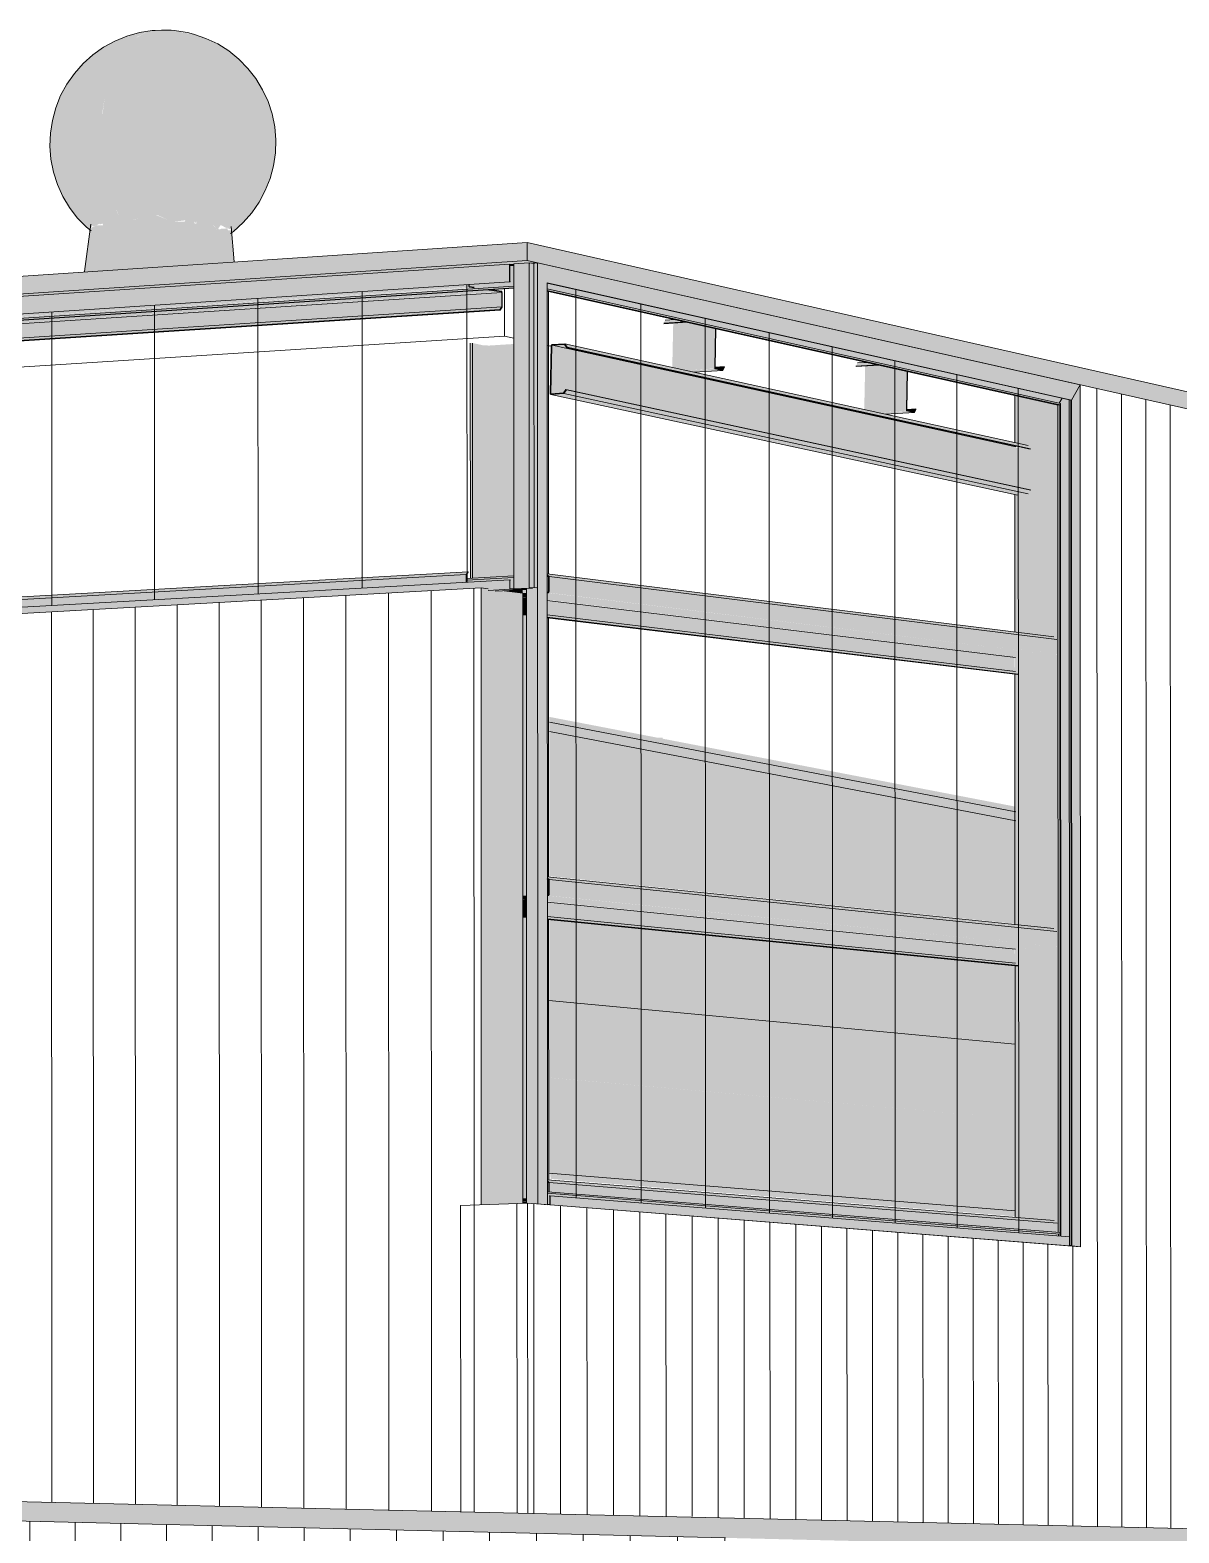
# Model space of a CAD drawing. Header units: inches. Extents: x 31156 to 31160, y -65 to 66.
# Drawn here: x 31158.694 to 31158.7588, y -64.8536 to -64.7688 of the extents above; entities that cross this region are included whole.
import ezdxf

# ---------------------------------------------------------------- set-up
doc = ezdxf.new("R2010")
doc.units = ezdxf.units.IN
doc.header["$MEASUREMENT"] = 0
for name, color, linetype, lineweight in [('A-CLNG', 13, 'Continuous', 13), ('A-GENM', 13, 'Continuous', 9), ('A-GLAZ-CURT', 52, 'Continuous', 9), ('A-GLAZ-CWMG', 51, 'Continuous', 9), ('A-ROOF', 132, 'Continuous', 13), ('A-WALL', 113, 'Continuous', 13), ('A-WALL-PATT', 111, 'Continuous', 13), ('L-SITE-WALL', 31, 'Continuous', 13), ('M-HVAC-DUCT', 70, 'Continuous', 9), ('S-BEAM', 12, 'Continuous', 9), ('S-COLS', 52, 'Continuous', 9)]:
    doc.layers.add(name, color=color, linetype=linetype, lineweight=lineweight)

# ---------------------------------------------------------------- blocks, each defined once
blk = doc.blocks.new('FP_57-Looking South East')
at = {"layer": 'A-WALL-PATT', "lineweight": 9}
for p, q in [((-6208.178649, -64.853196), (-6208.178681, -64.789024)), ((-6208.177266, -64.853228), (-6208.177297, -64.789335)), ((-6208.175887, -64.853259), (-6208.175918, -64.789645)), ((-6208.174513, -64.853291), (-6208.174545, -64.789954)), ((-6208.210435, -64.852464), (-6208.210441, -64.834995)), ((-6208.208932, -64.852498), (-6208.208938, -64.835113)), ((-6208.207435, -64.852533), (-6208.207441, -64.835231)), ((-6208.205943, -64.852567), (-6208.20595, -64.835349)), ((-6208.204458, -64.852601), (-6208.204464, -64.835466)), ((-6208.202978, -64.852635), (-6208.202984, -64.835582)), ((-6208.201503, -64.852638), (-6208.20151, -64.835698)), ((-6208.200034, -64.852703), (-6208.200041, -64.835814)), ((-6208.198571, -64.852737), (-6208.198578, -64.835929)), ((-6208.197113, -64.852771), (-6208.19712, -64.836044)), ((-6208.195661, -64.852804), (-6208.195668, -64.836158)), ((-6208.194214, -64.852837), (-6208.194221, -64.836272)), ((-6208.192772, -64.85287), (-6208.19278, -64.836386)), ((-6208.191336, -64.852904), (-6208.191344, -64.836499)), ((-6208.189906, -64.852937), (-6208.189913, -64.836611)), ((-6208.18848, -64.852969), (-6208.188488, -64.836724)), ((-6208.18706, -64.853002), (-6208.187068, -64.836835)), ((-6208.185645, -64.853035), (-6208.185653, -64.836947)), ((-6208.184236, -64.853067), (-6208.184243, -64.837058)), ((-6208.182831, -64.853099), (-6208.182839, -64.837168)), ((-6208.181432, -64.853132), (-6208.18144, -64.837278)), ((-6208.180038, -64.853164), (-6208.180046, -64.837388))]:
    blk.add_line(p, q, dxfattribs=at)
blk = doc.blocks.new('FP_58-Looking South East')
at = {"layer": 'A-WALL-PATT', "lineweight": 9}
for p, q in [((-6208.211382, -64.852442), (-6208.211388, -64.834989)), ((-6208.2138, -64.852385), (-6208.213806, -64.835076))]:
    blk.add_line(p, q, dxfattribs=at)
blk = doc.blocks.new('FP_63-Looking South East')
at = {"layer": 'A-WALL-PATT', "lineweight": 9}
for p, q in [((-6208.214202, -64.799951), (-6208.214208, -64.783188)), ((-6208.225989, -64.800611), (-6208.225994, -64.783962)), ((-6208.220116, -64.800282), (-6208.220121, -64.783577)), ((-6208.237618, -64.801262), (-6208.237622, -64.784726)), ((-6208.231823, -64.800938), (-6208.231828, -64.784346))]:
    blk.add_line(p, q, dxfattribs=at)
blk = doc.blocks.new('FP_64-Looking South East')
at = {"layer": 'A-WALL-PATT', "lineweight": 9}
for p, q in [((-6208.208041, -64.834668), (-6208.20806, -64.783418)), ((-6208.204377, -64.834959), (-6208.204396, -64.784238)), ((-6208.200747, -64.835247), (-6208.200766, -64.78505)), ((-6208.19715, -64.835533), (-6208.19717, -64.785854)), ((-6208.193586, -64.835816), (-6208.193607, -64.786651)), ((-6208.190055, -64.836096), (-6208.190077, -64.787441)), ((-6208.186557, -64.836374), (-6208.186579, -64.788224)), ((-6208.18309, -64.836649), (-6208.183112, -64.788999))]:
    blk.add_line(p, q, dxfattribs=at)
blk = doc.blocks.new('FP_71-Looking South East')
at = {"layer": 'A-WALL-PATT', "lineweight": 9}
for p, q in [((-6208.26649, -64.92162), (-6208.266499, -64.852249)), ((-6208.264013, -64.921657), (-6208.264023, -64.852308)), ((-6208.26153, -64.921693), (-6208.26154, -64.852367)), ((-6208.259039, -64.92173), (-6208.25905, -64.852427)), ((-6208.25654, -64.921767), (-6208.256552, -64.852487)), ((-6208.254034, -64.921804), (-6208.254047, -64.852547)), ((-6208.251521, -64.921841), (-6208.251534, -64.852607)), ((-6208.249, -64.921878), (-6208.249014, -64.852667)), ((-6208.246472, -64.921915), (-6208.246487, -64.852728)), ((-6208.243936, -64.921953), (-6208.243951, -64.852789)), ((-6208.241393, -64.92199), (-6208.241409, -64.85285)), ((-6208.238841, -64.922028), (-6208.238858, -64.852911)), ((-6208.236283, -64.922065), (-6208.2363, -64.852972)), ((-6208.233716, -64.922103), (-6208.233735, -64.853033)), ((-6208.231142, -64.922141), (-6208.231161, -64.853095)), ((-6208.22856, -64.922179), (-6208.22858, -64.853157)), ((-6208.225971, -64.922217), (-6208.225991, -64.853219)), ((-6208.223373, -64.922256), (-6208.223394, -64.853281)), ((-6208.220768, -64.922294), (-6208.22079, -64.853343)), ((-6208.218154, -64.922332), (-6208.218177, -64.853406)), ((-6208.215533, -64.922371), (-6208.215557, -64.853469)), ((-6208.212904, -64.92241), (-6208.212928, -64.853532)), ((-6208.210267, -64.922449), (-6208.210292, -64.853595)), ((-6208.207622, -64.922488), (-6208.207647, -64.853658)), ((-6208.204968, -64.922527), (-6208.204995, -64.853722)), ((-6208.202307, -64.922566), (-6208.202334, -64.853785)), ((-6208.199637, -64.922605), (-6208.199665, -64.853849))]:
    blk.add_line(p, q, dxfattribs=at)
blk = doc.blocks.new('FP_73-Looking South East')
at = {"layer": 'A-WALL-PATT', "lineweight": 9}
for p, q in [((-6208.228171, -64.852051), (-6208.228186, -64.801088)), ((-6208.225793, -64.852106), (-6208.225808, -64.800955)), ((-6208.223408, -64.852162), (-6208.223423, -64.800822)), ((-6208.221016, -64.852217), (-6208.221032, -64.800689)), ((-6208.218617, -64.852273), (-6208.218634, -64.800555)), ((-6208.216212, -64.852329), (-6208.216229, -64.800421)), ((-6208.213806, -64.835076), (-6208.213818, -64.800286)), ((-6208.23762, -64.85183), (-6208.237633, -64.801615)), ((-6208.235268, -64.851885), (-6208.235281, -64.801484)), ((-6208.232909, -64.85194), (-6208.232922, -64.801352)), ((-6208.230543, -64.851995), (-6208.230558, -64.80122))]:
    blk.add_line(p, q, dxfattribs=at)

msp = doc.modelspace()

# ---------------------------------------------------------------- hatches: boundary and pattern name
at = {"layer": 'A-GENM', "lineweight": 5}
for points in [[(31158.697388, -64.780066), (31158.697414, -64.779985), (31158.697492, -64.779908), (31158.697534, -64.779816), (31158.69759, -64.779867), (31158.697782, -64.779799), (31158.69793, -64.779712), (31158.69793, -64.77976), (31158.698099, -64.779711), (31158.698036, -64.779557), (31158.698152, -64.779678), (31158.69817, -64.77956), (31158.698487, -64.779564), (31158.699342, -64.779863), (31158.698942, -64.779124), (31158.698527, -64.778022), (31158.698338, -64.777373), (31158.69815, -64.776405), (31158.698044, -64.775406), (31158.698024, -64.774401), (31158.698089, -64.773417), (31158.698239, -64.772476), (31158.698532, -64.771439), (31158.698773, -64.770819), (31158.699144, -64.770144), (31158.699573, -64.769593), (31158.700049, -64.769182), (31158.700559, -64.768919), (31158.701092, -64.768811), (31158.70038, -64.768902), (31158.699642, -64.769088), (31158.698996, -64.769325), (31158.698559, -64.769535), (31158.697778, -64.770016), (31158.696896, -64.770788), (31158.696307, -64.771504), (31158.695848, -64.77226), (31158.695452, -64.773239), (31158.695217, -64.774252), (31158.695133, -64.775085), (31158.695157, -64.775886), (31158.695305, -64.776708), (31158.695502, -64.777379), (31158.695994, -64.77844), (31158.696511, -64.779193), (31158.697306, -64.779992)], [(31158.70537, -64.780216), (31158.706072, -64.779601), (31158.706764, -64.778734), (31158.707299, -64.777791), (31158.707608, -64.77695), (31158.707797, -64.776073), (31158.70786, -64.775222), (31158.707815, -64.77437), (31158.70752, -64.773081), (31158.706994, -64.771938), (31158.706383, -64.771078), (31158.705831, -64.770485), (31158.704817, -64.769716), (31158.703849, -64.769243), (31158.703302, -64.769062), (31158.702219, -64.768843), (31158.701691, -64.768799), (31158.701504, -64.768801), (31158.701236, -64.768806), (31158.701092, -64.768811), (31158.700559, -64.768919), (31158.699978, -64.769243), (31158.699573, -64.769593), (31158.699144, -64.770144), (31158.698773, -64.770819), (31158.698469, -64.771603), (31158.698239, -64.772476), (31158.698075, -64.773633), (31158.698024, -64.774401), (31158.698044, -64.775406), (31158.69815, -64.776405), (31158.698338, -64.777373), (31158.698604, -64.778287), (31158.698995, -64.779223), (31158.699342, -64.779863), (31158.699873, -64.779469), (31158.700441, -64.779392), (31158.701169, -64.779227), (31158.702017, -64.779615), (31158.702765, -64.779529), (31158.702721, -64.779613), (31158.703261, -64.779607), (31158.703304, -64.779714), (31158.703374, -64.779605), (31158.703374, -64.779729), (31158.703937, -64.779846), (31158.704357, -64.779804), (31158.704568, -64.780063), (31158.70464, -64.780048), (31158.704627, -64.779981), (31158.704762, -64.779795), (31158.705069, -64.779961), (31158.70511, -64.779941), (31158.705241, -64.780024), (31158.705313, -64.779996), (31158.70537, -64.780215)], [(31158.697073, -64.782429), (31158.704887, -64.781905), (31158.704753, -64.780025), (31158.704568, -64.780063), (31158.704338, -64.779806), (31158.703887, -64.779836), (31158.703247, -64.779696), (31158.703255, -64.779597), (31158.701993, -64.779597), (31158.701128, -64.779237), (31158.70012, -64.779436), (31158.699851, -64.779486), (31158.699342, -64.779863), (31158.698605, -64.779606), (31158.698605, -64.779564), (31158.698039, -64.779564), (31158.69813, -64.779814), (31158.697767, -64.779807), (31158.697502, -64.779922), (31158.697498, -64.779931), (31158.697432, -64.780004), (31158.697427, -64.780045), (31158.697392, -64.780034), (31158.697075, -64.782409)], [(31158.704887, -64.781905), (31158.705516, -64.781862), (31158.705333, -64.780097), (31158.70516, -64.780094), (31158.70515, -64.779985), (31158.704883, -64.779999), (31158.704752, -64.780012), (31158.704821, -64.780991)]]:
    msp.add_hatch(color=256, dxfattribs=at).paths.add_polyline_path(points, flags=0)
at = {"layer": 'A-GLAZ-CWMG', "lineweight": 5}
for points in [[(31158.101023, -64.823743), (31158.721053, -64.782999), (31158.721053, -64.781993), (31158.101025, -64.823096)], [(31158.721298, -64.80032), (31158.722155, -64.800272), (31158.722148, -64.78192), (31158.721291, -64.781977), (31158.721297, -64.799983)], [(31158.722651, -64.835014), (31158.722632, -64.781927), (31158.721988, -64.78197), (31158.722007, -64.83497), (31158.72208, -64.834969)], [(31158.723184, -64.835056), (31158.723165, -64.783054), (31158.722632, -64.781927), (31158.722651, -64.835014)], [(31158.752741, -64.789671), (31158.753233, -64.788812), (31158.722632, -64.781927), (31158.723165, -64.783054), (31158.747147, -64.788419)], [(31158.101406, -64.823942), (31158.721292, -64.783333), (31158.721291, -64.783244), (31158.101406, -64.823885)], [(31158.752004, -64.789928), (31158.752213, -64.789563), (31158.723165, -64.783065), (31158.723184, -64.783496), (31158.750865, -64.789673)], [(31158.752079, -64.789941), (31158.752123, -64.789866), (31158.723165, -64.7834), (31158.723184, -64.783493), (31158.750879, -64.789673)], [(31158.751975, -64.789948), (31158.751974, -64.789918), (31158.747147, -64.788871)], [(31158.753257, -64.837424), (31158.753233, -64.788812), (31158.752741, -64.789671), (31158.752764, -64.837385)], [(31158.752635, -64.837374), (31158.752612, -64.789652), (31158.752213, -64.789563), (31158.752004, -64.789928), (31158.752026, -64.836828), (31158.752627, -64.836876), (31158.752627, -64.837374)], [(31158.752145, -64.836838), (31158.752123, -64.789866), (31158.752079, -64.789941), (31158.752102, -64.836834)], [(31158.752704, -64.789673), (31158.752704, -64.789662), (31158.752122, -64.789543)], [(31158.752727, -64.837382), (31158.752694, -64.78967), (31158.752612, -64.789673), (31158.752635, -64.837374), (31158.752704, -64.83738)], [(31158.752764, -64.837385), (31158.752741, -64.789671), (31158.752704, -64.789673), (31158.752727, -64.837382)], [(31158.101, -64.834774), (31158.719453, -64.800265), (31158.71984, -64.800312), (31158.71984, -64.800401), (31158.721059, -64.800333), (31158.721059, -64.799816), (31158.101, -64.834545)], [(31158.718619, -64.799822), (31158.721297, -64.799671), (31158.721291, -64.799583), (31158.718619, -64.799733), (31158.718619, -64.799815)], [(31158.721393, -64.800352), (31158.721448, -64.800319), (31158.721425, -64.800312), (31158.721298, -64.800304), (31158.721291, -64.799615), (31158.718619, -64.799765), (31158.718619, -64.799952), (31158.721071, -64.799841), (31158.721097, -64.800315), (31158.72124, -64.800333)], [(31158.72024, -64.80045), (31158.721459, -64.800382), (31158.721059, -64.800333), (31158.71984, -64.800401)], [(31158.721393, -64.800352), (31158.721468, -64.800319), (31158.721459, -64.80031), (31158.721393, -64.800333)], [(31158.721448, -64.800358), (31158.721443, -64.800349), (31158.721393, -64.800352)], [(31158.721423, -64.80035), (31158.721467, -64.800319), (31158.72146, -64.80031), (31158.721423, -64.800319)], [(31158.721459, -64.800382), (31158.721448, -64.800358), (31158.721439, -64.800379)], [(31158.721467, -64.800379), (31158.72146, -64.800348), (31158.72146, -64.800379)], [(31158.721467, -64.800347), (31158.721995, -64.800318), (31158.721988, -64.800281), (31158.721467, -64.800319)], [(31158.752102, -64.83671), (31158.752102, -64.836625), (31158.723184, -64.834321), (31158.723184, -64.83441), (31158.751527, -64.836665)], [(31158.752015, -64.836828), (31158.752015, -64.836649), (31158.723184, -64.834353), (31158.723184, -64.83505), (31158.723313, -64.835046), (31158.723332, -64.83455), (31158.751528, -64.836789)], [(31158.752627, -64.837374), (31158.752627, -64.836876), (31158.723331, -64.83455), (31158.723332, -64.835067), (31158.751527, -64.837287)], [(31158.723332, -64.835067), (31158.723317, -64.835051), (31158.723184, -64.835056)], [(31158.723332, -64.835052), (31158.723313, -64.835046), (31158.723317, -64.835051)]]:
    msp.add_hatch(color=256, dxfattribs=at).paths.add_polyline_path(points, flags=0)
h = msp.add_hatch(color=256, dxfattribs=at)
h.paths.add_polyline_path([(31158.718779, -64.783153), (31158.718764, -64.783154), (31158.718779, -64.78329)], flags=0)
h.paths.add_polyline_path([(31158.101469, -64.823931), (31158.721292, -64.783322), (31158.721291, -64.782081), (31158.721065, -64.782096), (31158.721053, -64.783003), (31158.718779, -64.783153), (31158.718779, -64.783264), (31158.719059, -64.783305), (31158.719059, -64.783343), (31158.699588, -64.784621), (31158.698986, -64.78462), (31158.698986, -64.78466), (31158.265772, -64.813074), (31158.265271, -64.813074), (31158.265271, -64.813107), (31158.101469, -64.823851)], flags=0)
at = {"layer": 'A-GLAZ-CWMG'}
msp.add_hatch(color=256, dxfattribs=at).paths.add_polyline_path([(31158.721053, -64.782999), (31158.721065, -64.782978), (31158.721053, -64.782432)], flags=0)
at = {"layer": 'A-GLAZ-CWMG', "lineweight": 5}
h = msp.add_hatch(color=256, dxfattribs=at)
h.paths.add_polyline_path([(31158.752102, -64.836834), (31158.752075, -64.83671), (31158.752015, -64.836726), (31158.752016, -64.836828)], flags=0)
h.paths.add_polyline_path([(31158.752102, -64.836625), (31158.752079, -64.789941), (31158.751975, -64.789948), (31158.752016, -64.836618), (31158.752083, -64.836623)], flags=0)
h = msp.add_hatch(color=256, dxfattribs=at)
h.paths.add_polyline_path([(31158.721269, -64.800359), (31158.721291, -64.800339), (31158.721071, -64.800312), (31158.721059, -64.800333)], flags=0)
h.paths.add_polyline_path([(31158.721448, -64.800349), (31158.721459, -64.800319), (31158.721448, -64.800319)], flags=0)
at = {"layer": 'A-ROOF', "lineweight": 5}
for points in [[(31158.072263, -64.824921), (31158.722049, -64.781796), (31158.722048, -64.780773), (31158.072263, -64.824282)], [(31158.909616, -64.823998), (31158.909616, -64.823219), (31158.722048, -64.780773), (31158.722049, -64.781796), (31158.900146, -64.821868)], [(31158.959578, -64.859271), (31158.959576, -64.858004), (31158.664546, -64.851128), (31158.664546, -64.852205), (31158.956976, -64.859209)]]:
    msp.add_hatch(color=256, dxfattribs=at).paths.add_polyline_path(points, flags=0)
at = {"layer": 'A-ROOF'}
h = msp.add_hatch(color=256, dxfattribs=at)
h.paths.add_polyline_path([(31158.904082, -64.824208), (31158.909616, -64.823998), (31158.903248, -64.822566), (31158.903259, -64.824025), (31158.903315, -64.824037)], flags=0)
h.paths.add_polyline_path([(31158.100599, -64.823124), (31158.722431, -64.781933), (31158.722584, -64.78193), (31158.722555, -64.78191), (31158.721988, -64.7818), (31158.100085, -64.823075), (31158.100598, -64.823124)], flags=0)
h = msp.add_hatch(color=256, dxfattribs=at)
h.paths.add_polyline_path([(31158.101024, -64.823149), (31158.101002, -64.823117), (31158.101002, -64.823148), (31158.101022, -64.823149)], flags=0)
h.paths.add_polyline_path([(31158.721065, -64.782096), (31158.721291, -64.782071), (31158.721291, -64.782007), (31158.721065, -64.782022), (31158.721065, -64.782071)], flags=0)
at = {"layer": 'A-WALL', "lineweight": 5, "transparency": 33554573}
for points in [[(31158.722469, -64.834999), (31158.722603, -64.834968), (31158.722584, -64.781956), (31158.722345, -64.781972), (31158.722352, -64.800296), (31158.722114, -64.800274), (31158.722126, -64.834972)], [(31158.720174, -64.80042), (31158.721995, -64.800288), (31158.721988, -64.800266), (31158.719877, -64.800383)], [(31158.753057, -64.837408), (31158.753083, -64.837395), (31158.752897, -64.837395)]]:
    msp.add_hatch(color=256, dxfattribs=at).paths.add_polyline_path(points, flags=0)
at = {"layer": 'L-SITE-WALL', "lineweight": 5}
h = msp.add_hatch(color=256, dxfattribs=at)
h.paths.add_polyline_path([(31158.752727, -64.837382), (31158.752694, -64.78967), (31158.752612, -64.789673), (31158.752635, -64.837374), (31158.752704, -64.83738)], flags=0)
h.paths.add_polyline_path([(31158.751997, -64.836616), (31158.751947, -64.789941), (31158.74954, -64.789402), (31158.749541, -64.792067), (31158.750295, -64.792233), (31158.750333, -64.792283), (31158.750357, -64.792315), (31158.750437, -64.792421), (31158.750413, -64.792446), (31158.749932, -64.79234), (31158.749541, -64.792363), (31158.749542, -64.794546), (31158.750438, -64.794758), (31158.750296, -64.794962), (31158.749543, -64.795006), (31158.749546, -64.802743), (31158.751739, -64.803016), (31158.751909, -64.803172), (31158.751909, -64.804044), (31158.749547, -64.804168), (31158.749547, -64.804978), (31158.749579, -64.804982), (31158.749737, -64.805127), (31158.749547, -64.805104), (31158.749554, -64.819254), (31158.751746, -64.819479), (31158.751916, -64.819637), (31158.751902, -64.820509), (31158.749555, -64.820611), (31158.749555, -64.821422), (31158.749587, -64.821425), (31158.749745, -64.821572), (31158.749555, -64.821553), (31158.749562, -64.835767), (31158.751754, -64.835945), (31158.751924, -64.836103), (31158.751925, -64.83661), (31158.751975, -64.836614)], flags=0)
msp.add_hatch(color=256, dxfattribs=at).paths.add_polyline_path([(31158.719453, -64.835061), (31158.721805, -64.834967), (31158.721792, -64.800551), (31158.720736, -64.800422), (31158.720228, -64.800426), (31158.719877, -64.800383), (31158.719877, -64.800317), (31158.719441, -64.800263), (31158.719453, -64.834968)], flags=0)
at = {"layer": 'M-HVAC-DUCT', "lineweight": 5}
for points in [[(31158.749564, -64.830198), (31158.749547, -64.826005), (31158.72326, -64.823553), (31158.72326, -64.827886), (31158.749545, -64.830196)], [(31158.749569, -64.835384), (31158.749545, -64.830196), (31158.72326, -64.827889), (31158.723296, -64.833255), (31158.749548, -64.835382)], [(31158.74957, -64.835394), (31158.749548, -64.835382), (31158.749548, -64.835393)]]:
    msp.add_hatch(color=256, dxfattribs=at).paths.add_polyline_path(points, flags=0)
at = {"layer": 'S-BEAM', "lineweight": 5}
for points in [[(31158.100624, -64.823821), (31158.718743, -64.783231), (31158.718743, -64.782392), (31158.100625, -64.823281)], [(31158.100952, -64.823847), (31158.101376, -64.823793), (31158.101407, -64.823817), (31158.718761, -64.783292), (31158.718743, -64.783231), (31158.100952, -64.823823), (31158.100952, -64.823839)], [(31158.102781, -64.824518), (31158.720604, -64.784412), (31158.720589, -64.783593), (31158.102782, -64.82399), (31158.102782, -64.824032)], [(31158.238958, -64.815778), (31158.720504, -64.784557), (31158.720589, -64.784413), (31158.238958, -64.815678)], [(31158.238958, -64.815801), (31158.720517, -64.784589), (31158.720504, -64.784557), (31158.238958, -64.815778)], [(31158.72974, -64.785337), (31158.730964, -64.785258), (31158.730359, -64.785123), (31158.729833, -64.785156)], [(31158.730754, -64.787941), (31158.732618, -64.787825), (31158.732661, -64.785638), (31158.731065, -64.78528), (31158.730279, -64.785331), (31158.730225, -64.787825), (31158.730654, -64.787919)], [(31158.749542, -64.794546), (31158.74954, -64.792332), (31158.723428, -64.786607), (31158.723391, -64.789289), (31158.723486, -64.789304), (31158.724104, -64.789246), (31158.724253, -64.789075), (31158.74954, -64.794546)], [(31158.749574, -64.79234), (31158.749596, -64.792312), (31158.723431, -64.786593), (31158.723451, -64.786612), (31158.74715, -64.791808)], [(31158.749596, -64.792312), (31158.749759, -64.792302), (31158.72426, -64.786686), (31158.724148, -64.786534), (31158.723451, -64.786578), (31158.74715, -64.791775)], [(31158.750437, -64.792421), (31158.750295, -64.792233), (31158.724164, -64.786494), (31158.724305, -64.786687), (31158.747149, -64.791699)], [(31158.731019, -64.788), (31158.732633, -64.787885), (31158.732618, -64.787825), (31158.730755, -64.787941), (31158.730971, -64.787989)], [(31158.733074, -64.787953), (31158.73316, -64.787784), (31158.732618, -64.787829), (31158.732651, -64.787859), (31158.732824, -64.787898)], [(31158.733083, -64.787993), (31158.733074, -64.787953), (31158.73265, -64.78786), (31158.73265, -64.787898)], [(31158.740581, -64.787751), (31158.741795, -64.787675), (31158.741193, -64.78754), (31158.740671, -64.787572)], [(31158.741578, -64.790318), (31158.743426, -64.790206), (31158.743469, -64.788049), (31158.741895, -64.787697), (31158.741104, -64.787746), (31158.741052, -64.790203), (31158.741478, -64.790296)], [(31158.750296, -64.794962), (31158.750438, -64.794758), (31158.724252, -64.789093), (31158.724103, -64.789304), (31158.747149, -64.794283)], [(31158.749598, -64.795003), (31158.750296, -64.794962), (31158.724103, -64.789304), (31158.723391, -64.789348), (31158.74715, -64.794475)], [(31158.74184, -64.790376), (31158.743442, -64.790266), (31158.743426, -64.790206), (31158.741578, -64.790318), (31158.741792, -64.790366)], [(31158.74387, -64.790331), (31158.743954, -64.790164), (31158.743427, -64.79021), (31158.743459, -64.79024), (31158.74363, -64.790278)], [(31158.743878, -64.79037), (31158.74387, -64.790331), (31158.743458, -64.79024), (31158.743458, -64.790278)], [(31158.750413, -64.792446), (31158.750437, -64.792421), (31158.747149, -64.79173)], [(31158.750438, -64.794758), (31158.750414, -64.794736), (31158.747149, -64.794047)], [(31158.1006, -64.834796), (31158.718598, -64.80031), (31158.718598, -64.799508), (31158.100601, -64.834281)], [(31158.718598, -64.799954), (31158.718619, -64.799953), (31158.718619, -64.799529), (31158.718598, -64.799601), (31158.718598, -64.799839)], [(31158.751909, -64.803172), (31158.751739, -64.803016), (31158.723172, -64.799473), (31158.723184, -64.79954), (31158.723276, -64.799625), (31158.751528, -64.803125)], [(31158.751909, -64.80398), (31158.751909, -64.803172), (31158.723276, -64.799625), (31158.723277, -64.800464), (31158.751528, -64.803933)], [(31158.721997, -64.800792), (31158.72199, -64.800601), (31158.721793, -64.800612), (31158.721805, -64.800769), (31158.72199, -64.800791)], [(31158.721997, -64.801642), (31158.72199, -64.800822), (31158.721793, -64.800798), (31158.721805, -64.801619), (31158.72199, -64.801641)], [(31158.749602, -64.804165), (31158.751854, -64.804047), (31158.723172, -64.800536), (31158.723186, -64.800937), (31158.74715, -64.803865)], [(31158.749547, -64.804978), (31158.74954, -64.804187), (31158.723173, -64.800967), (31158.723186, -64.801786), (31158.74954, -64.804977)], [(31158.751854, -64.804047), (31158.751902, -64.804012), (31158.751909, -64.80398), (31158.723277, -64.800464), (31158.723248, -64.800523), (31158.72322, -64.800533), (31158.751528, -64.804007)], [(31158.721997, -64.801772), (31158.72199, -64.801641), (31158.721793, -64.801617), (31158.721805, -64.801749), (31158.72199, -64.801771)], [(31158.721997, -64.801805), (31158.72199, -64.801771), (31158.721793, -64.801747), (31158.721805, -64.801782), (31158.72199, -64.801805)], [(31158.749737, -64.805127), (31158.749579, -64.804982), (31158.723174, -64.801784), (31158.723186, -64.801916), (31158.747149, -64.804814)], [(31158.749717, -64.805157), (31158.749737, -64.805127), (31158.723174, -64.801914), (31158.723186, -64.801949), (31158.747149, -64.804846)], [(31158.749579, -64.804192), (31158.749602, -64.804165), (31158.74715, -64.803895)], [(31158.751916, -64.819637), (31158.751746, -64.819479), (31158.723178, -64.816557), (31158.723184, -64.816621), (31158.723283, -64.816713), (31158.747148, -64.81915)], [(31158.751917, -64.820444), (31158.751916, -64.819637), (31158.723283, -64.816713), (31158.723283, -64.817551), (31158.747148, -64.819962)], [(31158.722003, -64.817833), (31158.72199, -64.817677), (31158.721799, -64.817685), (31158.721805, -64.817813), (31158.72199, -64.817832)], [(31158.722003, -64.818682), (31158.72199, -64.817862), (31158.721799, -64.817843), (31158.721805, -64.818663), (31158.72199, -64.818681)], [(31158.74961, -64.820608), (31158.751861, -64.820511), (31158.723178, -64.817622), (31158.723186, -64.817952), (31158.74715, -64.820361)], [(31158.749555, -64.821422), (31158.74954, -64.82063), (31158.72318, -64.817981), (31158.723186, -64.8188), (31158.74954, -64.82142)], [(31158.751861, -64.820511), (31158.751909, -64.820477), (31158.751917, -64.820444), (31158.723283, -64.817551), (31158.723255, -64.81761), (31158.723226, -64.81762), (31158.747148, -64.820035)], [(31158.722003, -64.81885), (31158.72199, -64.818816), (31158.721799, -64.818797), (31158.721805, -64.818831), (31158.72199, -64.818849)], [(31158.722003, -64.818818), (31158.72199, -64.818681), (31158.7218, -64.818662), (31158.721805, -64.818798), (31158.72199, -64.818816)], [(31158.749745, -64.821572), (31158.749587, -64.821425), (31158.72318, -64.818799), (31158.723186, -64.818935), (31158.747149, -64.821314)], [(31158.749724, -64.821601), (31158.749745, -64.821572), (31158.72318, -64.818935), (31158.723186, -64.818968), (31158.747149, -64.821346)], [(31158.749587, -64.820635), (31158.74961, -64.820608), (31158.74715, -64.82039)], [(31158.751924, -64.836103), (31158.751754, -64.835945), (31158.723184, -64.833644), (31158.723184, -64.833704), (31158.723289, -64.833803), (31158.751528, -64.836071)], [(31158.751925, -64.83661), (31158.751924, -64.836103), (31158.723289, -64.833803), (31158.723289, -64.834329), (31158.751528, -64.836579)], [(31158.722009, -64.834877), (31158.72199, -64.834754), (31158.721805, -64.834761), (31158.721805, -64.834861), (31158.72199, -64.834875)], [(31158.721805, -64.834976), (31158.722009, -64.834966), (31158.72199, -64.834904), (31158.721805, -64.83489), (31158.721805, -64.834967)]]:
    msp.add_hatch(color=256, dxfattribs=at).paths.add_polyline_path(points, flags=0)
h = msp.add_hatch(color=256, dxfattribs=at)
h.paths.add_polyline_path([(31158.720517, -64.784589), (31158.720625, -64.784433), (31158.720604, -64.784412), (31158.720504, -64.784557)], flags=0)
h.paths.add_polyline_path([(31158.720589, -64.783564), (31158.720589, -64.783525), (31158.719884, -64.783438), (31158.719772, -64.783446)], flags=0)
h.paths.add_polyline_path([(31158.719059, -64.783343), (31158.719059, -64.783305), (31158.718778, -64.783264), (31158.718778, -64.783303), (31158.718939, -64.783326)], flags=0)
h = msp.add_hatch(color=256, dxfattribs=at)
h.paths.add_polyline_path([(31158.102782, -64.823971), (31158.720589, -64.783564), (31158.719772, -64.783446), (31158.101482, -64.823946), (31158.102782, -64.823946)], flags=0)
h.paths.add_polyline_path([(31158.151238, -64.820586), (31158.265271, -64.813107), (31158.265272, -64.813074), (31158.265772, -64.813074), (31158.698986, -64.78466), (31158.698986, -64.784621), (31158.699588, -64.784621), (31158.718939, -64.783326), (31158.718778, -64.783303), (31158.151239, -64.820547)], flags=0)
h = msp.add_hatch(color=256, dxfattribs=at)
h.paths.add_polyline_path([(31158.723391, -64.789348), (31158.724103, -64.789304), (31158.724252, -64.789093), (31158.724228, -64.78907), (31158.724089, -64.789267), (31158.723391, -64.78931)], flags=0)
h.paths.add_polyline_path([(31158.723336, -64.789286), (31158.723369, -64.789284), (31158.723426, -64.786638), (31158.723394, -64.786631), (31158.723342, -64.789011)], flags=0)
h.paths.add_polyline_path([(31158.724279, -64.786713), (31158.724305, -64.786687), (31158.724164, -64.786494), (31158.723452, -64.78654), (31158.723451, -64.786578), (31158.724148, -64.786534)], flags=0)
h = msp.add_hatch(color=256, dxfattribs=at)
h.paths.add_polyline_path([(31158.730688, -64.788142), (31158.730773, -64.788137), (31158.730255, -64.788048)], flags=0)
h.paths.add_polyline_path([(31158.731452, -64.788095), (31158.733083, -64.787993), (31158.73265, -64.787898), (31158.731019, -64.788)], flags=0)
h = msp.add_hatch(color=256, dxfattribs=at)
h.paths.add_polyline_path([(31158.741502, -64.790515), (31158.741587, -64.790509), (31158.741081, -64.790422)], flags=0)
h.paths.add_polyline_path([(31158.74226, -64.790469), (31158.743878, -64.79037), (31158.743458, -64.790278), (31158.74184, -64.790376)], flags=0)
h = msp.add_hatch(color=256, dxfattribs=at)
h.paths.add_polyline_path([(31158.749607, -64.813409), (31158.749594, -64.812898), (31158.723292, -64.807843), (31158.723294, -64.80837), (31158.749596, -64.813407)], flags=0)
h.paths.add_polyline_path([(31158.685757, -64.801181), (31158.687978, -64.801056), (31158.639017, -64.791646), (31158.63902, -64.79223), (31158.68149, -64.800364)], flags=0)
h.paths.add_polyline_path([(31158.633866, -64.791911), (31158.635705, -64.791794), (31158.635621, -64.791666), (31158.633342, -64.791811)], flags=0)
h.paths.add_polyline_path([(31158.636485, -64.791744), (31158.638771, -64.791599), (31158.638248, -64.791498), (31158.635961, -64.791644)], flags=0)
h = msp.add_hatch(color=256, dxfattribs=at)
h.paths.add_polyline_path([(31158.749613, -64.82598), (31158.749596, -64.821549), (31158.723297, -64.818938), (31158.723299, -64.823521), (31158.749596, -64.825978)], flags=0)
h.paths.add_polyline_path([(31158.74961, -64.819219), (31158.749596, -64.813407), (31158.723294, -64.80837), (31158.723296, -64.816526), (31158.749596, -64.819218)], flags=0)
h.paths.add_polyline_path([(31158.723297, -64.817574), (31158.723321, -64.817547), (31158.723297, -64.817572)], flags=0)
h.paths.add_polyline_path([(31158.643817, -64.803566), (31158.685757, -64.801181), (31158.639017, -64.792229), (31158.63902, -64.796286), (31158.64289, -64.802159)], flags=0)
h.paths.add_polyline_path([(31158.636633, -64.792664), (31158.636633, -64.791773), (31158.635961, -64.791644), (31158.636072, -64.791812)], flags=0)
h = msp.add_hatch(color=256, dxfattribs=at)
h.paths.add_polyline_path([(31158.749605, -64.8129), (31158.749594, -64.812604), (31158.729676, -64.808768), (31158.729676, -64.808715), (31158.729402, -64.808715), (31158.723292, -64.807539), (31158.723292, -64.807843), (31158.749594, -64.812898)], flags=0)
h.paths.add_polyline_path([(31158.687978, -64.801056), (31158.689252, -64.800983), (31158.638919, -64.79129), (31158.638919, -64.791205), (31158.63793, -64.791015), (31158.638248, -64.791498), (31158.68587, -64.80065)], flags=0)
h = msp.add_hatch(color=256, dxfattribs=at)
h.paths.add_polyline_path([(31158.749659, -64.835721), (31158.749637, -64.83535), (31158.723336, -64.833217), (31158.723367, -64.833601), (31158.749637, -64.835719)], flags=0)
h.paths.add_polyline_path([(31158.568791, -64.807794), (31158.612402, -64.805316), (31158.606636, -64.804328), (31158.606372, -64.804329), (31158.606373, -64.804283), (31158.581044, -64.799946), (31158.580771, -64.799946), (31158.580771, -64.799899), (31158.563526, -64.796947), (31158.563526, -64.800463), (31158.567886, -64.806535)], flags=0)
h.paths.add_polyline_path([(31158.561343, -64.797423), (31158.561343, -64.796573), (31158.560646, -64.796454), (31158.560756, -64.796606)], flags=0)
h = msp.add_hatch(color=256, dxfattribs=at)
h.paths.add_polyline_path([(31158.100926, -64.834262), (31158.101353, -64.834238), (31158.101352, -64.834141), (31158.100926, -64.834165)], flags=0)
h.paths.add_polyline_path([(31158.101384, -64.834237), (31158.718598, -64.799508), (31158.718706, -64.79935), (31158.101384, -64.834139)], flags=0)
at = {"layer": 'S-BEAM'}
h = msp.add_hatch(color=256, dxfattribs=at)
h.paths.add_polyline_path([(31158.723172, -64.800536), (31158.72322, -64.800533), (31158.72322, -64.800494), (31158.723172, -64.800497), (31158.723172, -64.800535)], flags=0)
h.paths.add_polyline_path([(31158.723244, -64.800467), (31158.723277, -64.800464), (31158.723276, -64.799625), (31158.723172, -64.799553), (31158.723184, -64.79959), (31158.723243, -64.799645), (31158.723244, -64.799983)], flags=0)
for points in [[(31158.721793, -64.800612), (31158.721996, -64.80058), (31158.72199, -64.800563), (31158.721793, -64.800588)], [(31158.721799, -64.817685), (31158.722002, -64.817655), (31158.72199, -64.817638), (31158.721799, -64.817661)], [(31158.723289, -64.834329), (31158.723289, -64.833803), (31158.723184, -64.833728), (31158.723184, -64.833754), (31158.723256, -64.833822), (31158.723276, -64.834328)], [(31158.721805, -64.834761), (31158.722008, -64.834733), (31158.72199, -64.834715), (31158.721805, -64.834737)]]:
    msp.add_hatch(color=256, dxfattribs=at).paths.add_polyline_path(points, flags=0)
h = msp.add_hatch(color=256, dxfattribs=at)
h.paths.add_polyline_path([(31158.723178, -64.817622), (31158.723226, -64.81762), (31158.723226, -64.817581), (31158.723178, -64.817584), (31158.723178, -64.817621)], flags=0)
h.paths.add_polyline_path([(31158.72325, -64.817554), (31158.723283, -64.817535), (31158.723283, -64.816713), (31158.723178, -64.816639), (31158.723184, -64.816671), (31158.72325, -64.816732), (31158.72325, -64.817535)], flags=0)
at = {"layer": 'S-COLS', "lineweight": 5}
h = msp.add_hatch(color=256, dxfattribs=at)
h.paths.add_polyline_path([(31158.723257, -64.834325), (31158.723237, -64.833802), (31158.723185, -64.833753), (31158.723186, -64.83432), (31158.723257, -64.834325)], flags=0)
h.paths.add_polyline_path([(31158.723258, -64.833649), (31158.723228, -64.818972), (31158.72318, -64.818967), (31158.723186, -64.833643), (31158.723257, -64.833649)], flags=0)
h.paths.add_polyline_path([(31158.723253, -64.818806), (31158.723228, -64.817956), (31158.72318, -64.817951), (31158.723186, -64.8188), (31158.723228, -64.818804)], flags=0)
h.paths.add_polyline_path([(31158.723228, -64.817619), (31158.723252, -64.817583), (31158.72323, -64.816712), (31158.723179, -64.816664), (31158.723186, -64.817582), (31158.723228, -64.817609)], flags=0)
h.paths.add_polyline_path([(31158.723252, -64.816563), (31158.723222, -64.801953), (31158.723174, -64.801948), (31158.723186, -64.816557), (31158.723251, -64.816563)], flags=0)
h.paths.add_polyline_path([(31158.723246, -64.801793), (31158.723222, -64.800942), (31158.723173, -64.800936), (31158.723186, -64.801786), (31158.723222, -64.80179)], flags=0)
h.paths.add_polyline_path([(31158.723222, -64.800532), (31158.723246, -64.800496), (31158.723223, -64.799624), (31158.723173, -64.799577), (31158.723186, -64.800495), (31158.723222, -64.800521)], flags=0)
h.paths.add_polyline_path([(31158.723246, -64.79948), (31158.72324, -64.783534), (31158.723167, -64.783518), (31158.723186, -64.799473), (31158.723245, -64.79948)], flags=0)
for points in [[(31158.718836, -64.799719), (31158.718966, -64.799712), (31158.718961, -64.78645), (31158.718831, -64.786458), (31158.718836, -64.799664)], [(31158.718966, -64.799712), (31158.719555, -64.799664), (31158.719551, -64.786578), (31158.718961, -64.78645), (31158.718966, -64.799664)], [(31158.719555, -64.799679), (31158.719892, -64.79966), (31158.719886, -64.786594), (31158.719551, -64.786578), (31158.719555, -64.799664)], [(31158.719892, -64.79966), (31158.721299, -64.799575), (31158.721293, -64.786504), (31158.719887, -64.786594), (31158.719892, -64.799604)], [(31158.721629, -64.80053), (31158.721622, -64.800369), (31158.720902, -64.80044), (31158.721622, -64.800529)], [(31158.721759, -64.800546), (31158.721759, -64.800362), (31158.721628, -64.800378), (31158.721644, -64.800532)]]:
    msp.add_hatch(color=256, dxfattribs=at).paths.add_polyline_path(points, flags=0)
h = msp.add_hatch(color=256, dxfattribs=at)
h.paths.add_polyline_path([(31158.721805, -64.834976), (31158.722009, -64.834966), (31158.72199, -64.834875), (31158.721805, -64.834861), (31158.721805, -64.834966)], flags=0)
h.paths.add_polyline_path([(31158.721805, -64.834722), (31158.722009, -64.834709), (31158.72199, -64.818849), (31158.7218, -64.81883), (31158.721805, -64.834709)], flags=0)
h.paths.add_polyline_path([(31158.722003, -64.818682), (31158.72199, -64.817832), (31158.721799, -64.817813), (31158.721805, -64.818663), (31158.72199, -64.818681)], flags=0)
h.paths.add_polyline_path([(31158.721799, -64.817646), (31158.722003, -64.817619), (31158.72199, -64.801804), (31158.721794, -64.801781), (31158.721799, -64.817619)], flags=0)
h.paths.add_polyline_path([(31158.721997, -64.801642), (31158.72199, -64.800791), (31158.721793, -64.800767), (31158.721805, -64.801619), (31158.72199, -64.801641)], flags=0)
h.paths.add_polyline_path([(31158.721793, -64.800573), (31158.721997, -64.800532), (31158.72199, -64.800349), (31158.721759, -64.800378), (31158.721759, -64.800546), (31158.721793, -64.800551)], flags=0)

# ---------------------------------------------------------------- linework, layer by layer
at = {"layer": 'A-CLNG'}
for p, q in [((31158.720766, -64.786055), (31158.720765, -64.78338)), ((31158.720766, -64.786055), (31158.638919, -64.79129)), ((31158.721294, -64.786171), (31158.720766, -64.786055)), ((31158.723394, -64.786631), (31158.723168, -64.786582))]:
    msp.add_line(p, q, dxfattribs=at)
at = {"layer": 'A-GENM'}
for p, q in [((31158.697074, -64.78241), (31158.697429, -64.779743)), ((31158.705348, -64.779877), (31158.705523, -64.781862))]:
    msp.add_line(p, q, dxfattribs=at)
for points in [[(31158.697446, -64.780131, 0), (31158.697179, -64.779914, 0), (31158.696669, -64.779388, 0), (31158.696223, -64.778807, 0), (31158.695846, -64.778177, 0), (31158.695545, -64.777508, 0), (31158.695322, -64.776808, 0), (31158.695181, -64.776087, 0), (31158.695124, -64.775354, 0), (31158.695151, -64.774618, 0), (31158.695262, -64.77389, 0), (31158.695456, -64.773179, 0), (31158.69573, -64.772495, 0), (31158.696081, -64.771846, 0), (31158.696503, -64.771242, 0), (31158.696991, -64.77069, 0), (31158.69754, -64.770198, 0), (31158.698141, -64.769771, 0), (31158.698786, -64.769417, 0), (31158.699468, -64.769139, 0), (31158.700176, -64.768942, 0), (31158.700537, -64.768874, 0), (31158.700889, -64.768829, 0), (31158.701053, -64.768814, 0)], [(31158.701053, -64.768814, 0), (31158.70142, -64.768797, 0), (31158.701603, -64.768797, 0), (31158.701786, -64.768802, 0), (31158.701969, -64.768812, 0), (31158.702152, -64.768827, 0), (31158.702515, -64.768874, 0), (31158.702875, -64.768941, 0), (31158.703231, -64.769029, 0), (31158.703925, -64.769267, 0), (31158.704586, -64.769583, 0), (31158.705207, -64.769973, 0), (31158.705778, -64.770433, 0), (31158.706292, -64.770956, 0), (31158.706742, -64.771535, 0), (31158.707123, -64.772163, 0), (31158.707429, -64.772831, 0), (31158.707656, -64.77353, 0), (31158.707802, -64.774251, 0), (31158.707863, -64.774984, 0), (31158.70784, -64.77572, 0), (31158.707733, -64.776449, 0), (31158.707543, -64.777161, 0), (31158.707273, -64.777847, 0), (31158.706926, -64.778498, 0), (31158.706507, -64.779105, 0), (31158.706021, -64.779659, 0), (31158.705476, -64.780154, 0), (31158.705305, -64.780277, 0)]]:
    msp.add_polyline3d(points, dxfattribs=at)
at = {"layer": 'A-GLAZ-CWMG'}
for p, q in [((31158.101025, -64.823096), (31158.721053, -64.781993)), ((31158.721194, -64.782013), (31158.721053, -64.781993)), ((31158.721053, -64.781993), (31158.721053, -64.782999)), ((31158.721064, -64.782096), (31158.721291, -64.782081)), ((31158.721065, -64.782978), (31158.721065, -64.782016)), ((31158.72109, -64.78202), (31158.721291, -64.782049)), ((31158.721238, -64.78202), (31158.721194, -64.782013)), ((31158.721291, -64.781977), (31158.722148, -64.78192)), ((31158.721291, -64.781977), (31158.721298, -64.800304)), ((31158.722148, -64.78192), (31158.72229, -64.781941)), ((31158.722148, -64.78192), (31158.722155, -64.800256)), ((31158.72229, -64.781941), (31158.722334, -64.781947)), ((31158.722468, -64.781938), (31158.722334, -64.781947)), ((31158.722334, -64.781947), (31158.722468, -64.781938)), ((31158.722632, -64.781927), (31158.722468, -64.781938)), ((31158.722468, -64.781938), (31158.722632, -64.781927)), ((31158.722632, -64.781927), (31158.722651, -64.834998)), ((31158.753233, -64.788812), (31158.722632, -64.781927)), ((31158.101023, -64.823743), (31158.721053, -64.782999)), ((31158.101406, -64.823885), (31158.721292, -64.783244)), ((31158.721053, -64.782999), (31158.721077, -64.783002)), ((31158.721077, -64.78298), (31158.721065, -64.782978)), ((31158.721077, -64.783002), (31158.721077, -64.78298)), ((31158.723165, -64.783054), (31158.723184, -64.83504)), ((31158.752741, -64.789671), (31158.723165, -64.783054)), ((31158.752704, -64.789673), (31158.723165, -64.783065)), ((31158.101406, -64.823942), (31158.721292, -64.783333)), ((31158.101482, -64.823946), (31158.721292, -64.783347)), ((31158.752123, -64.789866), (31158.723165, -64.7834)), ((31158.752079, -64.789941), (31158.723165, -64.783489)), ((31158.751975, -64.789948), (31158.723165, -64.78352)), ((31158.753233, -64.788812), (31158.752741, -64.789671)), ((31158.752741, -64.789671), (31158.753233, -64.788812)), ((31158.753257, -64.837424), (31158.753233, -64.788812)), ((31158.752079, -64.789941), (31158.751975, -64.789948)), ((31158.751975, -64.789948), (31158.752079, -64.789941)), ((31158.751997, -64.836616), (31158.751975, -64.789948)), ((31158.752213, -64.789563), (31158.752049, -64.789849)), ((31158.752049, -64.789849), (31158.752213, -64.789563)), ((31158.752123, -64.789866), (31158.752079, -64.789941)), ((31158.752079, -64.789941), (31158.752123, -64.789866)), ((31158.752102, -64.836807), (31158.752079, -64.789941)), ((31158.752145, -64.836811), (31158.752123, -64.789866)), ((31158.752635, -64.83736), (31158.752612, -64.789652)), ((31158.752741, -64.789671), (31158.752704, -64.789673)), ((31158.752704, -64.789673), (31158.752741, -64.789671)), ((31158.752727, -64.837367), (31158.752704, -64.789673)), ((31158.752764, -64.83737), (31158.752741, -64.789671)), ((31158.721059, -64.799816), (31158.101, -64.834545)), ((31158.721297, -64.799583), (31158.718614, -64.799733)), ((31158.721297, -64.799671), (31158.718619, -64.799822)), ((31158.721083, -64.799819), (31158.721059, -64.799816)), ((31158.721059, -64.799816), (31158.721059, -64.800317)), ((31158.721071, -64.800312), (31158.721071, -64.79984)), ((31158.721071, -64.79984), (31158.721083, -64.799841)), ((31158.721083, -64.799841), (31158.721083, -64.799819)), ((31158.721059, -64.800333), (31158.71984, -64.800401)), ((31158.72024, -64.80045), (31158.721459, -64.800382)), ((31158.721059, -64.800333), (31158.721393, -64.800374)), ((31158.721393, -64.800352), (31158.721096, -64.800315)), ((31158.722155, -64.800272), (31158.721298, -64.80032)), ((31158.721298, -64.80032), (31158.721321, -64.800323)), ((31158.72134, -64.800321), (31158.721328, -64.80032)), ((31158.721393, -64.800314), (31158.721393, -64.800352)), ((31158.721468, -64.80037), (31158.721393, -64.800374)), ((31158.721467, -64.800379), (31158.721423, -64.800374)), ((31158.721995, -64.80035), (31158.721467, -64.800379)), ((31158.721468, -64.80031), (31158.721468, -64.800347)), ((31158.72148, -64.800371), (31158.721468, -64.80037)), ((31158.72148, -64.800309), (31158.72148, -64.800347)), ((31158.722007, -64.83497), (31158.721995, -64.800281)), ((31158.72234, -64.800295), (31158.722155, -64.800272)), ((31158.723184, -64.834321), (31158.752102, -64.836625)), ((31158.723184, -64.83441), (31158.752102, -64.83671)), ((31158.723331, -64.83455), (31158.723294, -64.834552)), ((31158.723294, -64.834552), (31158.723294, -64.834574)), ((31158.723294, -64.834552), (31158.723331, -64.834555)), ((31158.723294, -64.834574), (31158.723312, -64.834573)), ((31158.723312, -64.834573), (31158.723313, -64.835046)), ((31158.723332, -64.835052), (31158.723331, -64.83455)), ((31158.723331, -64.83455), (31158.752627, -64.836876)), ((31158.723184, -64.835056), (31158.722651, -64.835014)), ((31158.723313, -64.835046), (31158.723184, -64.83505)), ((31158.723332, -64.835067), (31158.752627, -64.837374)), ((31158.752102, -64.836625), (31158.752102, -64.83671)), ((31158.752015, -64.836726), (31158.752015, -64.836828)), ((31158.752102, -64.83671), (31158.752083, -64.836711)), ((31158.752627, -64.836876), (31158.752627, -64.837359)), ((31158.753257, -64.837424), (31158.752764, -64.837385))]:
    msp.add_line(p, q, dxfattribs=at)
at = {"layer": 'A-ROOF'}
for p, q in [((31158.072263, -64.824282), (31158.722048, -64.780773)), ((31158.722048, -64.780773), (31158.909616, -64.823219)), ((31158.722049, -64.781796), (31158.722048, -64.780773)), ((31158.722049, -64.781796), (31158.100085, -64.823075)), ((31158.909616, -64.823998), (31158.722049, -64.781796)), ((31158.664546, -64.851128), (31158.959576, -64.858004))]:
    msp.add_line(p, q, dxfattribs=at)
at = {"layer": 'A-WALL'}
for p, q in [((31158.721064, -64.782085), (31158.721291, -64.78207)), ((31158.721291, -64.782007), (31158.72109, -64.78202)), ((31158.722424, -64.781932), (31158.722186, -64.781948)), ((31158.72243, -64.800241), (31158.722424, -64.781932)), ((31158.722424, -64.781932), (31158.722572, -64.781953)), ((31158.722192, -64.800254), (31158.72243, -64.800241)), ((31158.722579, -64.800259), (31158.72243, -64.800241)), ((31158.721096, -64.800315), (31158.721298, -64.800304)), ((31158.721995, -64.800318), (31158.721412, -64.800351)), ((31158.723184, -64.83504), (31158.723313, -64.835051)), ((31158.752627, -64.837359), (31158.752705, -64.837365))]:
    msp.add_line(p, q, dxfattribs=at)
at = {"layer": 'L-SITE-WALL'}
for p, q in [((31158.753233, -64.788812), (31158.753257, -64.837424)), ((31158.749541, -64.792067), (31158.74954, -64.789402)), ((31158.749546, -64.802743), (31158.749543, -64.795006)), ((31158.719441, -64.800263), (31158.10006, -64.834827)), ((31158.719453, -64.835061), (31158.719441, -64.800263)), ((31158.719441, -64.800263), (31158.71984, -64.800312)), ((31158.720736, -64.800422), (31158.721792, -64.800551)), ((31158.721792, -64.800551), (31158.721805, -64.834976)), ((31158.749554, -64.819254), (31158.749547, -64.805136)), ((31158.749562, -64.835767), (31158.749555, -64.821584)), ((31158.718289, -64.835103), (31158.722067, -64.834968)), ((31158.72332, -64.835066), (31158.722067, -64.834968)), ((31158.722067, -64.834968), (31158.722074, -64.852456)), ((31158.718295, -64.852368), (31158.718289, -64.835103)), ((31158.753257, -64.837424), (31158.723332, -64.835067)), ((31158.733229, -64.85385), (31158.664546, -64.852205))]:
    msp.add_line(p, q, dxfattribs=at)
at = {"layer": 'M-HVAC-DUCT'}
for p, q in [((31158.72326, -64.823542), (31158.749564, -64.825999)), ((31158.749569, -64.835408), (31158.723264, -64.833277))]:
    msp.add_line(p, q, dxfattribs=at)
at = {"layer": 'S-BEAM'}
for p, q in [((31158.718743, -64.78315), (31158.718743, -64.783231)), ((31158.718764, -64.783236), (31158.718764, -64.783149)), ((31158.719059, -64.783305), (31158.718778, -64.783264)), ((31158.102758, -64.823991), (31158.720604, -64.783592)), ((31158.718778, -64.783303), (31158.719059, -64.783343)), ((31158.719772, -64.783446), (31158.720589, -64.783564)), ((31158.720589, -64.783525), (31158.719956, -64.783434)), ((31158.720604, -64.783592), (31158.720604, -64.784412)), ((31158.720625, -64.784433), (31158.720625, -64.783596)), ((31158.102641, -64.824616), (31158.720504, -64.784557)), ((31158.102657, -64.824635), (31158.720517, -64.784589)), ((31158.102757, -64.824519), (31158.720604, -64.784412)), ((31158.720604, -64.784412), (31158.720504, -64.784557)), ((31158.720504, -64.784557), (31158.720517, -64.784589)), ((31158.720517, -64.784589), (31158.720625, -64.784433)), ((31158.730964, -64.785258), (31158.72974, -64.785337)), ((31158.731064, -64.785281), (31158.729755, -64.785365)), ((31158.729833, -64.785156), (31158.730359, -64.785123)), ((31158.732664, -64.785639), (31158.732618, -64.787825)), ((31158.732637, -64.787829), (31158.732684, -64.785643)), ((31158.723395, -64.786609), (31158.723336, -64.789286)), ((31158.723369, -64.789284), (31158.723428, -64.786607)), ((31158.723451, -64.786578), (31158.724148, -64.786534)), ((31158.749596, -64.792312), (31158.723451, -64.786578)), ((31158.724164, -64.786494), (31158.723452, -64.78654)), ((31158.724148, -64.786534), (31158.724279, -64.786713)), ((31158.724305, -64.786687), (31158.724164, -64.786494)), ((31158.724164, -64.786494), (31158.750295, -64.792233)), ((31158.724279, -64.786713), (31158.724305, -64.786687)), ((31158.750413, -64.792446), (31158.724279, -64.786713)), ((31158.750437, -64.792421), (31158.724305, -64.786687)), ((31158.733083, -64.787993), (31158.731452, -64.788095)), ((31158.73316, -64.787784), (31158.732638, -64.787817)), ((31158.733074, -64.787953), (31158.73265, -64.78786)), ((31158.73265, -64.787898), (31158.733083, -64.787993)), ((31158.73316, -64.787784), (31158.733074, -64.787953)), ((31158.733083, -64.787993), (31158.733175, -64.787812)), ((31158.733175, -64.787812), (31158.73316, -64.787784)), ((31158.741795, -64.787675), (31158.740581, -64.787751)), ((31158.741894, -64.787697), (31158.740595, -64.787778)), ((31158.740671, -64.787572), (31158.741193, -64.78754)), ((31158.743472, -64.78805), (31158.743426, -64.790206)), ((31158.743446, -64.79021), (31158.743491, -64.788054)), ((31158.724228, -64.78907), (31158.724089, -64.789267)), ((31158.724103, -64.789304), (31158.724252, -64.789093)), ((31158.724252, -64.789093), (31158.724228, -64.78907)), ((31158.750414, -64.794736), (31158.724228, -64.78907)), ((31158.750438, -64.794758), (31158.724252, -64.789093)), ((31158.749709, -64.795029), (31158.723378, -64.789347)), ((31158.723391, -64.78931), (31158.723387, -64.789309)), ((31158.724089, -64.789267), (31158.723391, -64.78931)), ((31158.723391, -64.789348), (31158.724103, -64.789304)), ((31158.750296, -64.794962), (31158.724103, -64.789304)), ((31158.743878, -64.79037), (31158.74226, -64.790469)), ((31158.743954, -64.790164), (31158.743446, -64.790195)), ((31158.74387, -64.790331), (31158.743458, -64.79024)), ((31158.743458, -64.790278), (31158.743878, -64.79037)), ((31158.743954, -64.790164), (31158.74387, -64.790331)), ((31158.743878, -64.79037), (31158.743968, -64.790192)), ((31158.743968, -64.790192), (31158.743954, -64.790164)), ((31158.100929, -64.834165), (31158.718706, -64.79935)), ((31158.718706, -64.79935), (31158.718598, -64.799508)), ((31158.718619, -64.799529), (31158.71872, -64.799382)), ((31158.71872, -64.799382), (31158.718706, -64.79935)), ((31158.100929, -64.834262), (31158.718598, -64.799508)), ((31158.718598, -64.799508), (31158.718598, -64.799954)), ((31158.718619, -64.799953), (31158.718619, -64.799529)), ((31158.723172, -64.799473), (31158.751739, -64.803016)), ((31158.723276, -64.799625), (31158.723172, -64.799528)), ((31158.723172, -64.799578), (31158.723243, -64.799645)), ((31158.723243, -64.799645), (31158.723244, -64.800467)), ((31158.723277, -64.800464), (31158.723276, -64.799625)), ((31158.723276, -64.799625), (31158.751909, -64.803172)), ((31158.721996, -64.800562), (31158.721793, -64.800574)), ((31158.721793, -64.800612), (31158.721996, -64.800601)), ((31158.721793, -64.800798), (31158.721997, -64.800823)), ((31158.72322, -64.800494), (31158.723172, -64.800497)), ((31158.723172, -64.800536), (31158.72322, -64.800533)), ((31158.723173, -64.800967), (31158.749579, -64.804192)), ((31158.721793, -64.801617), (31158.721997, -64.801642)), ((31158.721793, -64.801747), (31158.721997, -64.801772)), ((31158.721793, -64.801781), (31158.721997, -64.801805)), ((31158.723174, -64.801784), (31158.749579, -64.804982)), ((31158.723174, -64.801914), (31158.749737, -64.805127)), ((31158.723174, -64.801948), (31158.749717, -64.805157)), ((31158.723292, -64.807843), (31158.749605, -64.8129)), ((31158.749607, -64.813409), (31158.723294, -64.80837)), ((31158.723178, -64.816557), (31158.751746, -64.819479)), ((31158.723283, -64.816713), (31158.723178, -64.816614)), ((31158.723178, -64.816665), (31158.72325, -64.816732)), ((31158.72325, -64.816732), (31158.72325, -64.817554)), ((31158.723283, -64.817551), (31158.723283, -64.816713)), ((31158.723283, -64.816713), (31158.751916, -64.819637)), ((31158.722002, -64.817637), (31158.721799, -64.817647)), ((31158.721799, -64.817685), (31158.722002, -64.817676)), ((31158.721799, -64.817843), (31158.722003, -64.817863)), ((31158.723226, -64.817581), (31158.723178, -64.817584)), ((31158.723178, -64.817622), (31158.723226, -64.81762)), ((31158.72318, -64.817981), (31158.749587, -64.820635)), ((31158.721799, -64.818797), (31158.722003, -64.818818)), ((31158.721799, -64.81883), (31158.722003, -64.81885)), ((31158.7218, -64.818662), (31158.722003, -64.818682)), ((31158.72318, -64.818799), (31158.749587, -64.821425)), ((31158.72318, -64.818935), (31158.749745, -64.821572)), ((31158.72318, -64.818967), (31158.749724, -64.821601)), ((31158.723184, -64.833644), (31158.751754, -64.835945)), ((31158.723289, -64.833803), (31158.723184, -64.833703)), ((31158.723184, -64.833754), (31158.723256, -64.833822)), ((31158.723256, -64.833822), (31158.723256, -64.834326)), ((31158.723289, -64.834329), (31158.723289, -64.833803)), ((31158.723289, -64.833803), (31158.751924, -64.836103)), ((31158.722008, -64.834715), (31158.721805, -64.834722)), ((31158.721805, -64.834761), (31158.722008, -64.834753)), ((31158.721805, -64.83489), (31158.722009, -64.834906))]:
    msp.add_line(p, q, dxfattribs=at)
for points in [[(31158.718743, -64.783231, 0), (31158.718748, -64.783265, 0), (31158.718761, -64.783292, 0), (31158.718778, -64.783303, 0)], [(31158.718778, -64.783264, 0), (31158.718771, -64.78326, 0), (31158.718766, -64.783249, 0), (31158.718764, -64.783236, 0)], [(31158.720625, -64.783596, 0), (31158.72062, -64.783562, 0), (31158.720607, -64.783536, 0), (31158.720589, -64.783525, 0)], [(31158.720589, -64.783564, 0), (31158.720597, -64.783568, 0), (31158.720602, -64.783579, 0), (31158.720604, -64.783592, 0)], [(31158.723452, -64.78654, 0), (31158.723424, -64.78655, 0), (31158.723403, -64.786576, 0), (31158.723395, -64.786609, 0)], [(31158.723428, -64.786607, 0), (31158.723431, -64.786593, 0), (31158.723439, -64.786583, 0), (31158.723451, -64.786578, 0)], [(31158.732618, -64.787825, 0), (31158.732621, -64.787859, 0), (31158.732633, -64.787885, 0), (31158.73265, -64.787898, 0)], [(31158.73265, -64.78786, 0), (31158.732644, -64.787854, 0), (31158.732639, -64.787843, 0), (31158.732637, -64.787829, 0)], [(31158.723336, -64.789286, 0), (31158.723343, -64.789318, 0), (31158.723363, -64.789341, 0), (31158.723391, -64.789348, 0)], [(31158.72338, -64.789307, 0), (31158.723372, -64.789297, 0), (31158.723369, -64.789284, 0)], [(31158.743426, -64.790206, 0), (31158.74343, -64.790239, 0), (31158.743442, -64.790266, 0), (31158.743458, -64.790278, 0)], [(31158.743458, -64.79024, 0), (31158.743452, -64.790235, 0), (31158.743447, -64.790224, 0), (31158.743446, -64.79021, 0)], [(31158.72322, -64.800533, 0), (31158.723248, -64.800523, 0), (31158.723269, -64.800497, 0), (31158.723277, -64.800464, 0)], [(31158.723244, -64.800467, 0), (31158.72324, -64.80048, 0), (31158.723232, -64.80049, 0), (31158.72322, -64.800494, 0)], [(31158.723226, -64.81762, 0), (31158.723255, -64.81761, 0), (31158.723275, -64.817585, 0), (31158.723283, -64.817551, 0)], [(31158.72325, -64.817554, 0), (31158.723246, -64.817567, 0), (31158.723238, -64.817577, 0), (31158.723226, -64.817581, 0)]]:
    msp.add_polyline3d(points, dxfattribs=at)
at = {"layer": 'S-COLS'}
for p, q in [((31158.723246, -64.79948), (31158.72324, -64.783534)), ((31158.718836, -64.799719), (31158.718831, -64.786458)), ((31158.718966, -64.799712), (31158.718961, -64.78645)), ((31158.721628, -64.80053), (31158.721628, -64.800369)), ((31158.721759, -64.800546), (31158.721759, -64.800362)), ((31158.723246, -64.800521), (31158.723246, -64.800465)), ((31158.723252, -64.816563), (31158.723246, -64.801956)), ((31158.723252, -64.817609), (31158.723252, -64.817553)), ((31158.723258, -64.833649), (31158.723253, -64.818974))]:
    msp.add_line(p, q, dxfattribs=at)

# ---------------------------------------------------------------- block references
at = {"layer": 'A-GLAZ-CURT'}
for name in ['FP_63-Looking South East', 'FP_64-Looking South East']:
    msp.add_blockref(name, (37366.932853, 0), dxfattribs=at)
at = {"layer": 'L-SITE-WALL', "lineweight": 9}
for name in ['FP_57-Looking South East', 'FP_73-Looking South East', 'FP_58-Looking South East', 'FP_71-Looking South East']:
    msp.add_blockref(name, (37366.932853, 0), dxfattribs=at)

doc.saveas('drawing.dxf')
